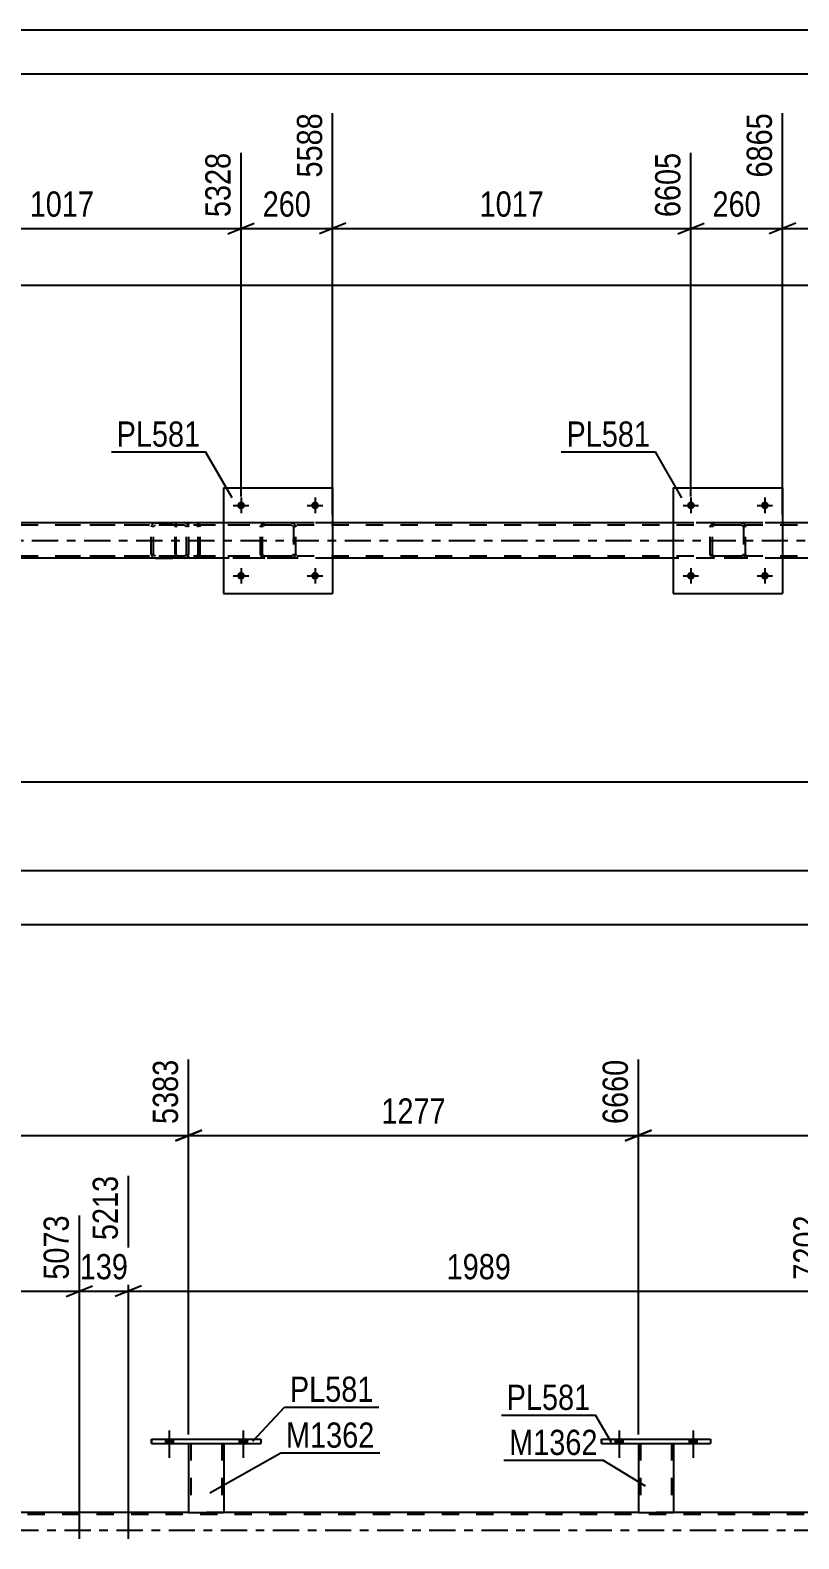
# Model space of a CAD drawing. Header units: millimetres. Extents: x 0 to 841, y 0 to 594.
# Drawn here: x 272.3 to 359.6, y 422.6 to 594 of the extents above; entities that cross this region are included whole.
import ezdxf

# ---------------------------------------------------------------- set-up
doc = ezdxf.new("R2010")
doc.units = ezdxf.units.MM
doc.linetypes.add('DXK_LINE_DOT2', pattern=[3.9198, 1.9599, -1.9599])
doc.linetypes.add('DXK_LINE_DOT3', pattern=[5.9187, 2.979, -0.9799, 0.9799, -0.9799])
doc.styles.add('Arial Narrow', font='ARIALN.TTF', dxfattribs={"height": 0.2})

# ---------------------------------------------------------------- blocks, each defined once
blk = doc.blocks.new('Unknown-389678698-1133 - 46257')
at = {"color": 5, "linetype": 'Continuous'}
for p, q in [((841, 594), (0, 594)), ((836, 589), (5, 589))]:
    blk.add_line(p, q, dxfattribs=at)
blk = doc.blocks.new('Part-389678698-6821 - 6591')
at = {"color": 7, "linetype": 'DXK_LINE_DOT2'}
for p, q in [((289.8, 538), (274.81, 538)), ((289.8, 537.76), (274.81, 537.76)), ((286.09, 537.69), (286.05, 537.52)), ((286.05, 534.48), (286.05, 537.52)), ((286.09, 537.7), (286.09, 537.69)), ((286.31, 537.52), (286.33, 537.61)), ((286.31, 534.48), (286.31, 537.52)), ((286.33, 537.61), (286.38, 537.69)), ((286.56, 538), (286.37, 537.96)), ((286.38, 537.69), (286.47, 537.74)), ((286.47, 537.74), (286.56, 537.76)), ((286.56, 538), (289.8, 538)), ((289.99, 537.96), (289.8, 538)), ((289.8, 537.76), (289.9, 537.74)), ((289.9, 537.74), (289.98, 537.69)), ((289.98, 537.69), (290.04, 537.61)), ((290.04, 537.61), (290.05, 537.52)), ((290.05, 534.48), (290.05, 537.52)), ((290.27, 537.69), (290.27, 537.7)), ((290.31, 537.52), (290.27, 537.69)), ((290.31, 534.48), (290.31, 537.52)), ((289.8, 534.24), (274.81, 534.24)), ((289.8, 534), (274.81, 534)), ((286.05, 534.48), (286.09, 534.3)), ((286.33, 534.39), (286.31, 534.48)), ((286.38, 534.31), (286.33, 534.39)), ((286.37, 534.04), (286.56, 534)), ((286.47, 534.26), (286.38, 534.31)), ((286.56, 534.24), (286.47, 534.26)), ((286.56, 534), (289.8, 534)), ((289.9, 534.26), (289.8, 534.24)), ((289.8, 534), (289.99, 534.04)), ((289.98, 534.31), (289.9, 534.26)), ((290.04, 534.39), (289.98, 534.31)), ((290.05, 534.48), (290.04, 534.39)), ((290.27, 534.3), (290.31, 534.48))]:
    blk.add_line(p, q, dxfattribs=at)
for centre, start, end in [((286.54, 537.5), 110.7584, 155.6801), ((289.82, 537.5), 24.32, 69.2417), ((286.54, 534.5), 204.32, 249.2417), ((289.82, 534.5), 290.7584, 335.6801)]:
    blk.add_arc(centre, 0.496, start, end, dxfattribs=at)
blk = doc.blocks.new('Part-389678698-37331 - 6591')
at = {"color": 2, "linetype": 'Continuous'}
for p, q in [((294.26, 542), (294.26, 530)), ((294.26, 542), (306.66, 542)), ((306.66, 542), (306.66, 530)), ((294.26, 530), (306.66, 530))]:
    blk.add_line(p, q, dxfattribs=at)
blk = doc.blocks.new('Part-389678698-6710 - 6591')
at = {"color": 7, "linetype": 'DXK_LINE_DOT2'}
for p, q in [((723.98, 537.76), (83.12, 537.76)), ((723.98, 538), (94.61, 538)), ((306.66, 538), (294.26, 538)), ((357.74, 538), (345.34, 538)), ((723.98, 534.24), (83.12, 534.24)), ((306.66, 534), (294.26, 534)), ((357.74, 534), (345.34, 534))]:
    blk.add_line(p, q, dxfattribs=at)
at = {"color": 2, "linetype": 'Continuous'}
for p, q in [((294.26, 538), (255.58, 538)), ((345.34, 538), (306.66, 538)), ((396.42, 538), (357.74, 538)), ((294.26, 534), (255.58, 534)), ((345.34, 534), (306.66, 534)), ((396.42, 534), (357.74, 534))]:
    blk.add_line(p, q, dxfattribs=at)
at = {"color": 7, "linetype": 'DXK_LINE_DOT3'}
blk.add_line((83.12, 536), (723.98, 536), dxfattribs=at)
blk = doc.blocks.new('Part-389678698-37333 - 6591')
at = {"color": 2, "linetype": 'Continuous'}
for p, q in [((345.34, 542), (345.34, 530)), ((345.34, 542), (357.74, 542)), ((357.74, 542), (357.74, 530)), ((345.34, 530), (357.74, 530))]:
    blk.add_line(p, q, dxfattribs=at)
blk = doc.blocks.new('Part-389678698-37332 - 6591')
at = {"color": 7, "linetype": 'DXK_LINE_DOT2'}
for p, q in [((349.54, 537.52), (349.57, 537.7)), ((349.57, 537.7), (349.54, 537.52)), ((349.54, 534.48), (349.54, 537.52)), ((349.78, 537.52), (349.8, 537.61)), ((349.78, 534.48), (349.78, 537.52)), ((349.8, 537.61), (349.85, 537.69)), ((349.83, 537.96), (350.02, 538)), ((350.02, 538), (349.83, 537.96)), ((349.85, 537.69), (349.92, 537.74)), ((349.92, 537.74), (350.02, 537.76)), ((353.06, 538), (350.02, 538)), ((353.06, 537.76), (350.02, 537.76)), ((353.06, 538), (353.24, 537.96)), ((353.24, 537.96), (353.06, 538)), ((353.06, 537.76), (353.15, 537.74)), ((353.15, 537.74), (353.23, 537.69)), ((353.23, 537.69), (353.28, 537.61)), ((353.28, 537.61), (353.3, 537.52)), ((353.3, 537.52), (353.3, 534.48)), ((353.5, 537.7), (353.54, 537.52)), ((353.54, 537.52), (353.5, 537.7)), ((353.54, 534.48), (353.54, 537.52)), ((349.57, 534.3), (349.54, 534.48)), ((349.54, 534.48), (349.57, 534.3)), ((349.8, 534.39), (349.78, 534.48)), ((349.85, 534.31), (349.8, 534.39)), ((350.02, 534), (349.83, 534.04)), ((349.83, 534.04), (350.02, 534)), ((349.92, 534.26), (349.85, 534.31)), ((350.02, 534.24), (349.92, 534.26)), ((353.06, 534.24), (350.02, 534.24)), ((353.06, 534), (350.02, 534)), ((353.15, 534.26), (353.06, 534.24)), ((353.24, 534.04), (353.06, 534)), ((353.06, 534), (353.24, 534.04)), ((353.23, 534.31), (353.15, 534.26)), ((353.28, 534.39), (353.23, 534.31)), ((353.3, 534.48), (353.28, 534.39)), ((353.54, 534.48), (353.5, 534.3)), ((353.5, 534.3), (353.54, 534.48))]:
    blk.add_line(p, q, dxfattribs=at)
at = {"color": 7, "linetype": 'DXK_LINE_DOT3'}
blk.add_line((351.54, 536), (351.54, 536), dxfattribs=at)
at = {"color": 7, "linetype": 'DXK_LINE_DOT2'}
for centre, start, end in [((350.02, 537.52), 112.5, 157.5), ((350.02, 537.52), 112.5, 157.5), ((353.06, 537.52), 22.5, 67.5), ((353.06, 537.52), 22.5, 67.5), ((350.02, 534.48), 202.5, 247.5), ((350.02, 534.48), 202.5, 247.5), ((353.06, 534.48), 292.5, 337.5), ((353.06, 534.48), 292.5, 337.5)]:
    blk.add_arc(centre, 0.48, start, end, dxfattribs=at)
blk = doc.blocks.new('Part-389678698-6813 - 6591')
at = {"color": 7, "linetype": 'DXK_LINE_DOT2'}
for p, q in [((288.78, 537.7), (288.76, 537.52)), ((288.76, 534.48), (288.76, 537.52)), ((288.84, 537.86), (288.78, 537.7)), ((288.93, 537.96), (288.84, 537.86)), ((288.9, 537.52), (288.91, 537.61)), ((288.9, 534.48), (288.9, 537.52)), ((288.91, 537.61), (288.94, 537.69)), ((289.03, 538), (288.93, 537.96)), ((288.94, 537.69), (288.98, 537.74)), ((288.98, 537.74), (289.03, 537.76)), ((301.19, 538), (289.03, 538)), ((301.19, 537.76), (289.03, 537.76)), ((290.31, 537.76), (290.31, 538)), ((291.32, 537.96), (291.13, 538)), ((291.13, 537.76), (291.22, 537.74)), ((291.22, 537.74), (291.3, 537.69)), ((291.3, 537.69), (291.36, 537.61)), ((291.36, 537.61), (291.38, 537.52)), ((291.38, 534.48), (291.38, 537.52)), ((291.59, 537.69), (291.59, 537.7)), ((291.63, 537.52), (291.59, 537.69)), ((291.63, 534.48), (291.63, 537.52)), ((288.76, 534.48), (288.78, 534.3)), ((288.78, 534.3), (288.84, 534.14)), ((288.84, 534.14), (288.93, 534.04)), ((288.91, 534.39), (288.9, 534.48)), ((288.94, 534.31), (288.91, 534.39)), ((288.93, 534.04), (289.03, 534)), ((288.98, 534.26), (288.94, 534.31)), ((289.03, 534.24), (288.98, 534.26)), ((301.19, 534.24), (289.03, 534.24)), ((301.19, 534), (289.03, 534)), ((290.31, 534), (290.31, 534.24)), ((291.22, 534.26), (291.13, 534.24)), ((291.13, 534), (291.32, 534.04)), ((291.3, 534.31), (291.22, 534.26)), ((291.36, 534.39), (291.3, 534.31)), ((291.38, 534.48), (291.36, 534.39)), ((291.59, 534.3), (291.63, 534.48))]:
    blk.add_line(p, q, dxfattribs=at)
for centre, start, end in [((291.14, 537.5), 23.8495, 68.8059), ((291.14, 534.49), 291.1941, 336.1506)]:
    blk.add_arc(centre, 0.492, start, end, dxfattribs=at)
blk = doc.blocks.new('Part-389678698-37330 - 6591')
at = {"color": 7, "linetype": 'DXK_LINE_DOT2'}
for p, q in [((298.46, 537.52), (298.49, 537.7)), ((298.49, 537.7), (298.46, 537.52)), ((298.46, 534.48), (298.46, 537.52)), ((298.7, 537.52), (298.71, 537.61)), ((298.7, 534.48), (298.7, 537.52)), ((298.71, 537.61), (298.77, 537.69)), ((298.75, 537.96), (298.94, 538)), ((298.94, 538), (298.75, 537.96)), ((298.77, 537.69), (298.84, 537.74)), ((298.84, 537.74), (298.94, 537.76)), ((301.98, 538), (298.94, 538)), ((301.98, 537.76), (298.94, 537.76)), ((301.98, 538), (302.16, 537.96)), ((302.16, 537.96), (301.98, 538)), ((301.98, 537.76), (302.07, 537.74)), ((302.07, 537.74), (302.15, 537.69)), ((302.15, 537.69), (302.2, 537.61)), ((302.2, 537.61), (302.22, 537.52)), ((302.22, 537.52), (302.22, 534.48)), ((302.42, 537.7), (302.46, 537.52)), ((302.46, 537.52), (302.42, 537.7)), ((302.46, 534.48), (302.46, 537.52)), ((298.49, 534.3), (298.46, 534.48)), ((298.46, 534.48), (298.49, 534.3)), ((298.71, 534.39), (298.7, 534.48)), ((298.77, 534.31), (298.71, 534.39)), ((298.94, 534), (298.75, 534.04)), ((298.75, 534.04), (298.94, 534)), ((298.84, 534.26), (298.77, 534.31)), ((298.94, 534.24), (298.84, 534.26)), ((301.98, 534.24), (298.94, 534.24)), ((301.98, 534), (298.94, 534)), ((302.07, 534.26), (301.98, 534.24)), ((302.16, 534.04), (301.98, 534)), ((301.98, 534), (302.16, 534.04)), ((302.15, 534.31), (302.07, 534.26)), ((302.2, 534.39), (302.15, 534.31)), ((302.22, 534.48), (302.2, 534.39)), ((302.46, 534.48), (302.42, 534.3)), ((302.42, 534.3), (302.46, 534.48))]:
    blk.add_line(p, q, dxfattribs=at)
at = {"color": 7, "linetype": 'DXK_LINE_DOT3'}
blk.add_line((300.46, 536), (300.46, 536), dxfattribs=at)
at = {"color": 7, "linetype": 'DXK_LINE_DOT2'}
for centre, start, end in [((298.94, 537.52), 112.5, 157.5), ((298.94, 537.52), 112.5, 157.5), ((301.98, 537.52), 22.5, 67.5), ((301.98, 537.52), 22.5, 67.5), ((298.94, 534.48), 202.5, 247.5), ((298.94, 534.48), 202.5, 247.5), ((301.98, 534.48), 292.5, 337.5), ((301.98, 534.48), 292.5, 337.5)]:
    blk.add_arc(centre, 0.48, start, end, dxfattribs=at)
blk = doc.blocks.new('Bolt-389678698-37358 - 6591')
at = {"linetype": 'Continuous'}
for points in [[(296.7, 532, -1), (295.82, 532, -1)], [(305.1, 532, -1), (304.22, 532, -1)]]:
    blk.add_hatch(color=1, dxfattribs=at).paths.add_polyline_path(points)
at = {"color": 1, "linetype": 'Continuous'}
for p, q in [((295.38, 532), (297.14, 532)), ((296.26, 532.88), (296.26, 531.12)), ((303.78, 532), (305.54, 532)), ((304.66, 532.88), (304.66, 531.12))]:
    blk.add_line(p, q, dxfattribs=at)
blk = doc.blocks.new('Bolt-389678698-37359 - 6591')
at = {"linetype": 'Continuous'}
for points in [[(296.7, 540, -1), (295.82, 540, -1)], [(305.1, 540, -1), (304.22, 540, -1)]]:
    blk.add_hatch(color=1, dxfattribs=at).paths.add_polyline_path(points)
at = {"color": 1, "linetype": 'Continuous'}
for p, q in [((296.26, 540.88), (296.26, 539.12)), ((304.66, 540.88), (304.66, 539.12)), ((295.38, 540), (297.14, 540)), ((303.78, 540), (305.54, 540))]:
    blk.add_line(p, q, dxfattribs=at)
blk = doc.blocks.new('Bolt-389678698-37360 - 6591')
at = {"linetype": 'Continuous'}
for points in [[(347.78, 532, -1), (346.9, 532, -1)], [(356.18, 532, -1), (355.3, 532, -1)]]:
    blk.add_hatch(color=1, dxfattribs=at).paths.add_polyline_path(points)
at = {"color": 1, "linetype": 'Continuous'}
for p, q in [((346.46, 532), (348.22, 532)), ((347.34, 532.88), (347.34, 531.12)), ((354.86, 532), (356.62, 532)), ((355.74, 532.88), (355.74, 531.12))]:
    blk.add_line(p, q, dxfattribs=at)
blk = doc.blocks.new('Bolt-389678698-37361 - 6591')
at = {"linetype": 'Continuous'}
for points in [[(347.78, 540, -1), (346.9, 540, -1)], [(356.18, 540, -1), (355.3, 540, -1)]]:
    blk.add_hatch(color=1, dxfattribs=at).paths.add_polyline_path(points)
at = {"color": 1, "linetype": 'Continuous'}
for p, q in [((347.34, 540.88), (347.34, 539.12)), ((355.74, 540.88), (355.74, 539.12)), ((346.46, 540), (348.22, 540)), ((354.86, 540), (356.62, 540))]:
    blk.add_line(p, q, dxfattribs=at)
blk = doc.blocks.new('Part-389678698-37677 - 5011')
at = {"color": 2, "linetype": 'Continuous'}
for p, q in [((286.1, 433.4), (286.1, 433.88)), ((286.1, 433.88), (286.1, 433.88)), ((286.1, 433.88), (298.5, 433.88)), ((298.5, 433.88), (298.5, 433.4)), ((286.1, 433.4), (286.1, 433.4)), ((286.1, 433.4), (298.5, 433.4))]:
    blk.add_line(p, q, dxfattribs=at)
at = {"color": 7, "linetype": 'DXK_LINE_DOT2'}
for p, q in [((286.1, 433.88), (286.1, 433.4)), ((286.1, 433.88), (286.1, 433.88)), ((298.5, 433.88), (298.5, 433.4)), ((286.1, 433.4), (286.1, 433.4))]:
    blk.add_line(p, q, dxfattribs=at)
blk = doc.blocks.new('Part-389678698-37678 - 5011')
at = {"color": 7, "linetype": 'DXK_LINE_DOT2'}
for p, q in [((341.38, 433.41), (345.38, 433.41)), ((341.38, 433.4), (341.38, 433.41)), ((341.38, 433.41), (341.38, 433.4)), ((341.62, 433.41), (341.62, 425.56)), ((345.14, 433.41), (345.14, 425.56)), ((345.38, 433.41), (345.38, 433.4)), ((345.38, 433.4), (345.38, 433.41)), ((345.12, 425.56), (345.14, 425.56))]:
    blk.add_line(p, q, dxfattribs=at)
at = {"color": 2, "linetype": 'Continuous'}
for p, q in [((341.38, 433.4), (341.38, 425.56)), ((345.38, 433.4), (345.38, 425.56)), ((341.38, 425.56), (345.35, 425.56)), ((345.38, 425.56), (345.35, 425.56))]:
    blk.add_line(p, q, dxfattribs=at)
blk = doc.blocks.new('Part-389678698-37679 - 5011')
at = {"color": 2, "linetype": 'Continuous'}
for p, q in [((337.18, 433.4), (337.18, 433.88)), ((337.18, 433.88), (337.18, 433.88)), ((337.18, 433.88), (349.58, 433.88)), ((349.58, 433.88), (349.58, 433.4)), ((337.18, 433.4), (337.18, 433.4)), ((337.18, 433.4), (349.58, 433.4))]:
    blk.add_line(p, q, dxfattribs=at)
at = {"color": 7, "linetype": 'DXK_LINE_DOT2'}
for p, q in [((337.18, 433.88), (337.18, 433.4)), ((337.18, 433.88), (337.18, 433.88)), ((349.58, 433.88), (349.58, 433.4)), ((337.18, 433.4), (337.18, 433.4))]:
    blk.add_line(p, q, dxfattribs=at)
blk = doc.blocks.new('Part-389678698-5054 - 5011')
at = {"color": 7, "linetype": 'DXK_LINE_DOT2'}
for p, q in [((732.59, 425.32), (74.97, 425.32)), ((294.3, 425.56), (290.3, 425.56)), ((345.38, 425.56), (341.38, 425.56))]:
    blk.add_line(p, q, dxfattribs=at)
at = {"color": 2, "linetype": 'Continuous'}
for p, q in [((290.3, 425.56), (243.22, 425.56)), ((341.38, 425.56), (294.3, 425.56)), ((392.46, 425.56), (345.38, 425.56))]:
    blk.add_line(p, q, dxfattribs=at)
at = {"color": 7, "linetype": 'DXK_LINE_DOT3'}
blk.add_line((74.97, 423.56), (732.59, 423.56), dxfattribs=at)
blk = doc.blocks.new('Bolt-389678698-37707 - 5011')
at = {"linetype": 'Continuous'}
for points in [[(338.74, 433.4), (339.62, 433.4), (339.62, 433.88), (338.74, 433.88)], [(347.14, 433.4), (348.02, 433.4), (348.02, 433.88), (347.14, 433.88)]]:
    blk.add_hatch(color=1, dxfattribs=at).paths.add_polyline_path(points)
at = {"color": 1, "linetype": 'Continuous'}
for p, q in [((338.74, 433.88), (338.74, 433.4)), ((339.18, 434.88), (339.18, 431.76)), ((339.62, 433.88), (339.62, 433.4)), ((347.14, 433.88), (347.14, 433.4)), ((347.58, 434.88), (347.58, 431.76)), ((348.02, 433.88), (348.02, 433.4))]:
    blk.add_line(p, q, dxfattribs=at)
blk = doc.blocks.new('Part-389678698-37676 - 5011')
at = {"color": 7, "linetype": 'DXK_LINE_DOT2'}
for p, q in [((290.3, 433.41), (294.3, 433.41)), ((290.3, 433.4), (290.3, 433.41)), ((290.3, 433.41), (290.3, 433.4)), ((290.54, 433.41), (290.54, 425.56)), ((294.06, 433.41), (294.06, 425.56)), ((294.3, 433.41), (294.3, 433.4)), ((294.3, 433.4), (294.3, 433.41)), ((294.04, 425.56), (294.06, 425.56))]:
    blk.add_line(p, q, dxfattribs=at)
at = {"color": 2, "linetype": 'Continuous'}
for p, q in [((290.3, 433.4), (290.3, 425.56)), ((294.3, 433.4), (294.3, 425.56)), ((290.3, 425.56), (294.27, 425.56)), ((294.3, 425.56), (294.27, 425.56))]:
    blk.add_line(p, q, dxfattribs=at)
blk = doc.blocks.new('Bolt-389678698-37704 - 5011')
at = {"linetype": 'Continuous'}
for points in [[(287.66, 433.4), (288.54, 433.4), (288.54, 433.88), (287.66, 433.88)], [(296.06, 433.4), (296.94, 433.4), (296.94, 433.88), (296.06, 433.88)]]:
    blk.add_hatch(color=1, dxfattribs=at).paths.add_polyline_path(points)
at = {"color": 1, "linetype": 'Continuous'}
for p, q in [((287.66, 433.88), (287.66, 433.4)), ((288.1, 434.88), (288.1, 431.76)), ((288.54, 433.88), (288.54, 433.4)), ((296.06, 433.88), (296.06, 433.4)), ((296.5, 434.88), (296.5, 431.76)), ((296.94, 433.88), (296.94, 433.4))]:
    blk.add_line(p, q, dxfattribs=at)
blk = doc.blocks.new('Bolt-389678698-37705 - 5011')
at = {"linetype": 'Continuous'}
for points in [[(287.66, 433.4), (288.54, 433.4), (288.54, 433.88), (287.66, 433.88)], [(296.06, 433.4), (296.94, 433.4), (296.94, 433.88), (296.06, 433.88)]]:
    blk.add_hatch(color=1, dxfattribs=at).paths.add_polyline_path(points)
at = {"color": 1, "linetype": 'Continuous'}
for p, q in [((287.66, 433.88), (287.66, 433.4)), ((288.1, 434.88), (288.1, 431.76)), ((288.54, 433.88), (288.54, 433.4)), ((296.06, 433.88), (296.06, 433.4)), ((296.5, 434.88), (296.5, 431.76)), ((296.94, 433.88), (296.94, 433.4))]:
    blk.add_line(p, q, dxfattribs=at)
blk = doc.blocks.new('Bolt-389678698-37706 - 5011')
at = {"linetype": 'Continuous'}
for points in [[(338.74, 433.4), (339.62, 433.4), (339.62, 433.88), (338.74, 433.88)], [(347.14, 433.4), (348.02, 433.4), (348.02, 433.88), (347.14, 433.88)]]:
    blk.add_hatch(color=1, dxfattribs=at).paths.add_polyline_path(points)
at = {"color": 1, "linetype": 'Continuous'}
for p, q in [((338.74, 433.88), (338.74, 433.4)), ((339.18, 434.88), (339.18, 431.76)), ((339.62, 433.88), (339.62, 433.4)), ((347.14, 433.88), (347.14, 433.4)), ((347.58, 434.88), (347.58, 431.76)), ((348.02, 433.88), (348.02, 433.4))]:
    blk.add_line(p, q, dxfattribs=at)
blk = doc.blocks.new('StraightDimension-389678698-41742 - 6591')
at = {"color": 7, "linetype": 'Continuous'}
for p, q in [((306.66, 539), (306.66, 584.57)), ((347.34, 541), (347.34, 580.07)), ((308.16, 572.06), (305.16, 570.86)), ((306.66, 571.46), (347.34, 571.46)), ((345.84, 570.86), (348.84, 572.06))]:
    blk.add_line(p, q, dxfattribs=at)
at = {"color": 0, "linetype": 'Continuous'}
blk.add_wipeout([(346.74, 580.67), (342.54, 580.67), (342.54, 572.16), (346.74, 572.16)], dxfattribs=at)
at = {"color": 0}
blk.add_wipeout([(331.25, 572.21), (331.25, 576.41), (322.74, 576.41), (322.74, 572.21)], dxfattribs=at)
at = {"color": 3, "linetype": 'Continuous', "style": 'Arial Narrow'}
blk.add_text('6605', height=2.863, rotation=90.0002, dxfattribs=at).set_placement((346.14, 572.76))
at = {"color": 3, "style": 'Arial Narrow'}
blk.add_text('1017', height=2.863, dxfattribs=at).set_placement((323.34, 572.81))
blk = doc.blocks.new('StraightDimension-389678698-6980 - 6591')
at = {"color": 7, "linetype": 'Continuous'}
blk.add_line((200, 565.03), (754.62, 565.03), dxfattribs=at)
blk = doc.blocks.new('StraightDimension-389678698-41744 - 6591')
at = {"color": 7, "linetype": 'Continuous'}
for p, q in [((255.58, 539), (255.58, 584.57)), ((296.26, 541), (296.26, 580.07)), ((257.08, 572.06), (254.08, 570.86)), ((255.58, 571.46), (296.26, 571.46)), ((294.76, 570.86), (297.76, 572.06))]:
    blk.add_line(p, q, dxfattribs=at)
at = {"color": 0, "linetype": 'Continuous'}
blk.add_wipeout([(295.66, 580.67), (291.46, 580.67), (291.46, 572.16), (295.66, 572.16)], dxfattribs=at)
at = {"color": 0}
blk.add_wipeout([(280.17, 572.21), (280.17, 576.41), (271.66, 576.41), (271.66, 572.21)], dxfattribs=at)
at = {"color": 3, "linetype": 'Continuous', "style": 'Arial Narrow'}
blk.add_text('5328', height=2.863, rotation=90.0002, dxfattribs=at).set_placement((295.06, 572.76))
at = {"color": 3, "style": 'Arial Narrow'}
blk.add_text('1017', height=2.863, dxfattribs=at).set_placement((272.26, 572.81))
blk = doc.blocks.new('StraightDimension-389678698-27486 - 6591')
at = {"color": 7, "linetype": 'Continuous'}
blk.add_line((82.48, 492.38), (755.26, 492.38), dxfattribs=at)
blk = doc.blocks.new('StraightDimension-389678698-35071 - 6591')
at = {"color": 7, "linetype": 'Continuous'}
blk.add_line((199.85, 508.59), (754.62, 508.59), dxfattribs=at)
blk = doc.blocks.new('StraightDimension-389678698-41740 - 6591')
at = {"color": 7, "linetype": 'Continuous'}
for p, q in [((357.74, 539), (357.74, 584.57)), ((398.42, 541), (398.42, 580.07)), ((359.24, 572.06), (356.24, 570.86)), ((357.74, 571.46), (398.42, 571.46)), ((396.92, 570.86), (399.92, 572.06))]:
    blk.add_line(p, q, dxfattribs=at)
at = {"color": 0, "linetype": 'Continuous'}
blk.add_wipeout([(397.82, 580.67), (393.62, 580.67), (393.62, 572.16), (397.82, 572.16)], dxfattribs=at)
at = {"color": 0}
blk.add_wipeout([(382.33, 572.21), (382.33, 576.41), (373.82, 576.41), (373.82, 572.21)], dxfattribs=at)
at = {"color": 3, "linetype": 'Continuous', "style": 'Arial Narrow'}
blk.add_text('7882', height=2.863, rotation=90.0002, dxfattribs=at).set_placement((397.22, 572.76))
at = {"color": 3, "style": 'Arial Narrow'}
blk.add_text('1017', height=2.863, dxfattribs=at).set_placement((374.42, 572.81))
blk = doc.blocks.new('StraightDimension-389678698-41741 - 6591')
at = {"color": 7, "linetype": 'Continuous'}
for p, q in [((357.74, 539), (357.74, 584.57)), ((347.34, 541), (347.34, 580.07)), ((345.84, 570.86), (348.84, 572.06)), ((347.34, 571.46), (357.74, 571.46)), ((359.24, 572.06), (356.24, 570.86))]:
    blk.add_line(p, q, dxfattribs=at)
at = {"color": 0}
blk.add_wipeout([(355.88, 572.21), (355.88, 576.41), (349.19, 576.41), (349.19, 572.21)], dxfattribs=at)
at = {"color": 3, "style": 'Arial Narrow'}
blk.add_text('260', height=2.863, dxfattribs=at).set_placement((349.79, 572.81))
at = {"color": 0, "linetype": 'Continuous'}
blk.add_wipeout([(357.14, 585.17), (352.94, 585.17), (352.94, 576.66), (357.14, 576.66)], dxfattribs=at)
at = {"color": 3, "linetype": 'Continuous', "style": 'Arial Narrow'}
blk.add_text('6865', height=2.863, rotation=90.0002, dxfattribs=at).set_placement((356.54, 577.26))
blk = doc.blocks.new('StraightDimension-389678698-41743 - 6591')
at = {"color": 7, "linetype": 'Continuous'}
for p, q in [((306.66, 539), (306.66, 584.57)), ((296.26, 541), (296.26, 580.07)), ((294.76, 570.86), (297.76, 572.06)), ((296.26, 571.46), (306.66, 571.46)), ((308.16, 572.06), (305.16, 570.86))]:
    blk.add_line(p, q, dxfattribs=at)
at = {"color": 0}
blk.add_wipeout([(304.8, 572.21), (304.8, 576.41), (298.11, 576.41), (298.11, 572.21)], dxfattribs=at)
at = {"color": 3, "style": 'Arial Narrow'}
blk.add_text('260', height=2.863, dxfattribs=at).set_placement((298.71, 572.81))
at = {"color": 0, "linetype": 'Continuous'}
blk.add_wipeout([(306.06, 585.17), (301.86, 585.17), (301.86, 576.66), (306.06, 576.66)], dxfattribs=at)
at = {"color": 3, "linetype": 'Continuous', "style": 'Arial Narrow'}
blk.add_text('5588', height=2.863, rotation=90.0002, dxfattribs=at).set_placement((305.46, 577.26))
blk = doc.blocks.new('StraightDimension-389678698-43237 - 6591')
at = {"color": 7, "linetype": 'Continuous'}
blk.add_line((83.12, 498.5), (754.62, 498.5), dxfattribs=at)
blk = doc.blocks.new('StraightDimension-389678698-45417 - 5011')
at = {"color": 7, "linetype": 'Continuous'}
for p, q in [((239.22, 434.41), (239.22, 477.02)), ((290.3, 434.41), (290.3, 477.02)), ((240.72, 469), (237.72, 467.8)), ((239.22, 468.4), (290.3, 468.4)), ((288.8, 467.8), (291.8, 469))]:
    blk.add_line(p, q, dxfattribs=at)
at = {"color": 0, "linetype": 'Continuous'}
blk.add_wipeout([(289.7, 477.62), (285.5, 477.62), (285.5, 469.1), (289.7, 469.1)], dxfattribs=at)
at = {"color": 0}
blk.add_wipeout([(269.02, 469.15), (269.02, 473.35), (260.51, 473.35), (260.51, 469.15)], dxfattribs=at)
at = {"color": 3, "linetype": 'Continuous', "style": 'Arial Narrow'}
blk.add_text('5383', height=2.863, rotation=90.0002, dxfattribs=at).set_placement((289.1, 469.7))
at = {"color": 3, "style": 'Arial Narrow'}
blk.add_text('1277', height=2.863, dxfattribs=at).set_placement((261.11, 469.75))
blk = doc.blocks.new('StraightDimension-389678698-45415 - 5011')
at = {"color": 7, "linetype": 'Continuous'}
for p, q in [((341.38, 434.41), (341.38, 477.02)), ((392.46, 434.4), (392.46, 477.02)), ((342.88, 469), (339.88, 467.8)), ((341.38, 468.4), (392.46, 468.4)), ((390.96, 467.8), (393.96, 469))]:
    blk.add_line(p, q, dxfattribs=at)
at = {"color": 0, "linetype": 'Continuous'}
blk.add_wipeout([(391.86, 477.62), (387.66, 477.62), (387.66, 469.1), (391.86, 469.1)], dxfattribs=at)
at = {"color": 0}
blk.add_wipeout([(371.18, 469.15), (371.18, 473.35), (362.67, 473.35), (362.67, 469.15)], dxfattribs=at)
at = {"color": 3, "linetype": 'Continuous', "style": 'Arial Narrow'}
blk.add_text('7937', height=2.863, rotation=90.0002, dxfattribs=at).set_placement((391.26, 469.7))
at = {"color": 3, "style": 'Arial Narrow'}
blk.add_text('1277', height=2.863, dxfattribs=at).set_placement((363.27, 469.75))
blk = doc.blocks.new('StraightDimension-389678698-45014 - 5011')
at = {"color": 7, "linetype": 'Continuous'}
for p, q in [((283.47, 422.56), (283.47, 463.82)), ((363.03, 422.56), (363.03, 459.32)), ((284.97, 451.31), (281.97, 450.11)), ((361.53, 450.11), (364.53, 451.31)), ((283.47, 450.71), (363.03, 450.71))]:
    blk.add_line(p, q, dxfattribs=at)
at = {"color": 0, "linetype": 'Continuous'}
blk.add_wipeout([(362.43, 459.92), (358.23, 459.92), (358.23, 451.41), (362.43, 451.41)], dxfattribs=at)
at = {"color": 0}
blk.add_wipeout([(327.51, 451.46), (327.51, 455.66), (319, 455.66), (319, 451.46)], dxfattribs=at)
at = {"color": 3, "linetype": 'Continuous', "style": 'Arial Narrow'}
blk.add_text('7202', height=2.863, rotation=90.0002, dxfattribs=at).set_placement((361.83, 452.01))
at = {"color": 3, "style": 'Arial Narrow'}
blk.add_text('1989', height=2.863, dxfattribs=at).set_placement((319.6, 452.06))
blk = doc.blocks.new('StraightDimension-389678698-45015 - 5011')
at = {"color": 7, "linetype": 'Continuous'}
for p, q in [((283.47, 422.56), (283.47, 463.82)), ((277.9, 422.56), (277.9, 459.32)), ((276.4, 450.11), (279.4, 451.31)), ((284.97, 451.31), (281.97, 450.11)), ((277.9, 450.71), (283.47, 450.71))]:
    blk.add_line(p, q, dxfattribs=at)
at = {"color": 0}
blk.add_wipeout([(284.03, 451.46), (284.03, 455.66), (277.34, 455.66), (277.34, 451.46)], dxfattribs=at)
at = {"color": 3, "style": 'Arial Narrow'}
blk.add_text('139', height=2.863, dxfattribs=at).set_placement((277.94, 452.06))
at = {"color": 0, "linetype": 'Continuous'}
blk.add_wipeout([(282.87, 464.42), (278.67, 464.42), (278.67, 455.91), (282.87, 455.91)], dxfattribs=at)
at = {"color": 3, "linetype": 'Continuous', "style": 'Arial Narrow'}
blk.add_text('5213', height=2.863, rotation=90.0002, dxfattribs=at).set_placement((282.27, 456.51))
blk = doc.blocks.new('StraightDimension-389678698-45016 - 5011')
at = {"color": 7, "linetype": 'Continuous'}
for p, q in [((198.34, 422.56), (198.34, 463.82)), ((277.9, 422.56), (277.9, 459.32)), ((199.84, 451.31), (196.84, 450.11)), ((276.4, 450.11), (279.4, 451.31)), ((198.34, 450.71), (277.9, 450.71))]:
    blk.add_line(p, q, dxfattribs=at)
at = {"color": 0, "linetype": 'Continuous'}
blk.add_wipeout([(277.3, 459.92), (273.1, 459.92), (273.1, 451.41), (277.3, 451.41)], dxfattribs=at)
at = {"color": 0}
blk.add_wipeout([(242.38, 451.46), (242.38, 455.66), (233.86, 455.66), (233.86, 451.46)], dxfattribs=at)
at = {"color": 3, "linetype": 'Continuous', "style": 'Arial Narrow'}
blk.add_text('5073', height=2.863, rotation=90.0002, dxfattribs=at).set_placement((276.7, 452.01))
at = {"color": 3, "style": 'Arial Narrow'}
blk.add_text('1989', height=2.863, dxfattribs=at).set_placement((234.46, 452.06))
blk = doc.blocks.new('StraightDimension-389678698-45416 - 5011')
at = {"color": 7, "linetype": 'Continuous'}
for p, q in [((290.3, 434.41), (290.3, 477.02)), ((341.38, 434.41), (341.38, 477.02)), ((291.8, 469), (288.8, 467.8)), ((290.3, 468.4), (341.38, 468.4)), ((339.88, 467.8), (342.88, 469))]:
    blk.add_line(p, q, dxfattribs=at)
at = {"color": 0, "linetype": 'Continuous'}
blk.add_wipeout([(340.78, 477.62), (336.58, 477.62), (336.58, 469.1), (340.78, 469.1)], dxfattribs=at)
at = {"color": 0}
blk.add_wipeout([(320.1, 469.15), (320.1, 473.35), (311.59, 473.35), (311.59, 469.15)], dxfattribs=at)
at = {"color": 3, "linetype": 'Continuous', "style": 'Arial Narrow'}
blk.add_text('6660', height=2.863, rotation=90.0002, dxfattribs=at).set_placement((340.18, 469.7))
at = {"color": 3, "style": 'Arial Narrow'}
blk.add_text('1277', height=2.863, dxfattribs=at).set_placement((312.19, 469.75))
blk = doc.blocks.new('Mark-389678698-42412 - 6591')
at = {"color": 0}
blk.add_wipeout([(291.63, 546.67), (291.63, 549.67), (282.13, 549.67), (282.13, 546.67)], dxfattribs=at)
blk.add_wipeout([(291.63, 546.67), (291.63, 549.67), (282.13, 549.67), (282.13, 546.67)], dxfattribs=at)
at = {"color": 30, "linetype": 'Continuous'}
for p in [(281.53, 546.07), (295.23, 540.87)]:
    blk.add_line(p, (292.23, 546.07), dxfattribs=at)
at = {"color": 3, "style": 'Arial Narrow'}
blk.add_text('PL581', height=2.863, dxfattribs=at).set_placement((282.13, 546.67))
blk = doc.blocks.new('Mark-389678698-42415 - 6591')
at = {"color": 0}
blk.add_wipeout([(342.71, 546.67), (342.71, 549.67), (333.21, 549.67), (333.21, 546.67)], dxfattribs=at)
blk.add_wipeout([(342.71, 546.67), (342.71, 549.67), (333.21, 549.67), (333.21, 546.67)], dxfattribs=at)
at = {"color": 30, "linetype": 'Continuous'}
for p in [(332.61, 546.07), (346.31, 540.87)]:
    blk.add_line(p, (343.31, 546.07), dxfattribs=at)
at = {"color": 3, "style": 'Arial Narrow'}
blk.add_text('PL581', height=2.863, dxfattribs=at).set_placement((333.21, 546.67))
blk = doc.blocks.new('Mark-389678698-45734 - 5011')
at = {"color": 0, "linetype": 'Continuous'}
blk.add_wipeout([(335.92, 437.21), (335.92, 440.21), (326.42, 440.21), (326.42, 437.21)], dxfattribs=at)
blk.add_wipeout([(335.92, 437.21), (335.92, 440.21), (326.42, 440.21), (326.42, 437.21)], dxfattribs=at)
at = {"color": 30, "linetype": 'Continuous'}
for p in [(325.82, 436.61), (338.33, 433.5)]:
    blk.add_line(p, (336.52, 436.61), dxfattribs=at)
at = {"color": 3, "linetype": 'Continuous', "style": 'Arial Narrow'}
blk.add_text('PL581', height=2.863, dxfattribs=at).set_placement((326.42, 437.21))
blk = doc.blocks.new('Mark-389678698-45737 - 5011')
at = {"color": 0, "linetype": 'Continuous'}
blk.add_wipeout([(336.75, 432.09), (336.75, 435.09), (326.7, 435.09), (326.7, 432.09)], dxfattribs=at)
blk.add_wipeout([(336.75, 432.09), (336.75, 435.09), (326.7, 435.09), (326.7, 432.09)], dxfattribs=at)
at = {"color": 30, "linetype": 'Continuous'}
for p in [(326.1, 431.49), (342.19, 428.56)]:
    blk.add_line(p, (337.35, 431.49), dxfattribs=at)
at = {"color": 3, "linetype": 'Continuous', "style": 'Arial Narrow'}
blk.add_text('M1362', height=2.863, dxfattribs=at).set_placement((326.7, 432.09))
blk = doc.blocks.new('Mark-389678698-45728 - 5011')
at = {"color": 0, "linetype": 'Continuous'}
blk.add_wipeout([(311.31, 438.13), (311.31, 441.13), (301.8, 441.13), (301.8, 438.13)], dxfattribs=at)
blk.add_wipeout([(311.31, 438.13), (311.31, 441.13), (301.8, 441.13), (301.8, 438.13)], dxfattribs=at)
at = {"color": 30, "linetype": 'Continuous'}
for p, q in [((297.6, 433.66), (301.2, 437.53)), ((301.2, 437.53), (311.91, 437.53))]:
    blk.add_line(p, q, dxfattribs=at)
at = {"color": 3, "linetype": 'Continuous', "style": 'Arial Narrow'}
blk.add_text('PL581', height=2.863, dxfattribs=at).set_placement((301.8, 438.13))
blk = doc.blocks.new('Mark-389678698-45731 - 5011')
at = {"color": 0, "linetype": 'Continuous'}
blk.add_wipeout([(311.41, 432.92), (311.41, 435.92), (301.36, 435.92), (301.36, 432.92)], dxfattribs=at)
blk.add_wipeout([(311.41, 432.92), (311.41, 435.92), (301.36, 435.92), (301.36, 432.92)], dxfattribs=at)
at = {"color": 30, "linetype": 'Continuous'}
for p, q in [((292.73, 427.79), (300.76, 432.32)), ((300.76, 432.32), (312.01, 432.32))]:
    blk.add_line(p, q, dxfattribs=at)
at = {"color": 3, "linetype": 'Continuous', "style": 'Arial Narrow'}
blk.add_text('M1362', height=2.863, dxfattribs=at).set_placement((301.36, 432.92))

msp = doc.modelspace()

# ---------------------------------------------------------------- block references
for name in ['Unknown-389678698-1133 - 46257', 'Part-389678698-37331 - 6591', 'Part-389678698-37333 - 6591', 'Bolt-389678698-37359 - 6591', 'Bolt-389678698-37361 - 6591', 'Part-389678698-6710 - 6591', 'Part-389678698-6821 - 6591', 'Part-389678698-6813 - 6591', 'Part-389678698-37330 - 6591', 'Part-389678698-37332 - 6591', 'Bolt-389678698-37358 - 6591', 'Bolt-389678698-37360 - 6591', 'Part-389678698-37677 - 5011', 'Bolt-389678698-37704 - 5011', 'Bolt-389678698-37705 - 5011', 'Part-389678698-37679 - 5011', 'Bolt-389678698-37707 - 5011', 'Bolt-389678698-37706 - 5011', 'Part-389678698-37676 - 5011', 'Part-389678698-37678 - 5011', 'Part-389678698-5054 - 5011']:
    msp.add_blockref(name, (0, 0))

# ---------------------------------------------------------------- next in the draw order: block references
for name in ['StraightDimension-389678698-41742 - 6591', 'StraightDimension-389678698-27486 - 6591', 'StraightDimension-389678698-45417 - 5011', 'StraightDimension-389678698-45415 - 5011']:
    msp.add_blockref(name, (0, 0))

# ---------------------------------------------------------------- next in the draw order: block references
for name in ['StraightDimension-389678698-6980 - 6591', 'StraightDimension-389678698-35071 - 6591', 'StraightDimension-389678698-45014 - 5011']:
    msp.add_blockref(name, (0, 0))

# ---------------------------------------------------------------- next in the draw order: block references
for name in ['StraightDimension-389678698-41744 - 6591', 'StraightDimension-389678698-41740 - 6591', 'StraightDimension-389678698-43237 - 6591', 'StraightDimension-389678698-45416 - 5011', 'StraightDimension-389678698-45015 - 5011']:
    msp.add_blockref(name, (0, 0))

# ---------------------------------------------------------------- next in the draw order: block references
for name in ['StraightDimension-389678698-41743 - 6591', 'StraightDimension-389678698-41741 - 6591', 'StraightDimension-389678698-45016 - 5011', 'Mark-389678698-45728 - 5011', 'Mark-389678698-45734 - 5011']:
    msp.add_blockref(name, (0, 0))

# ---------------------------------------------------------------- next in the draw order: block references
for name in ['Mark-389678698-42412 - 6591', 'Mark-389678698-42415 - 6591', 'Mark-389678698-45731 - 5011', 'Mark-389678698-45737 - 5011']:
    msp.add_blockref(name, (0, 0))

doc.saveas('drawing.dxf')
